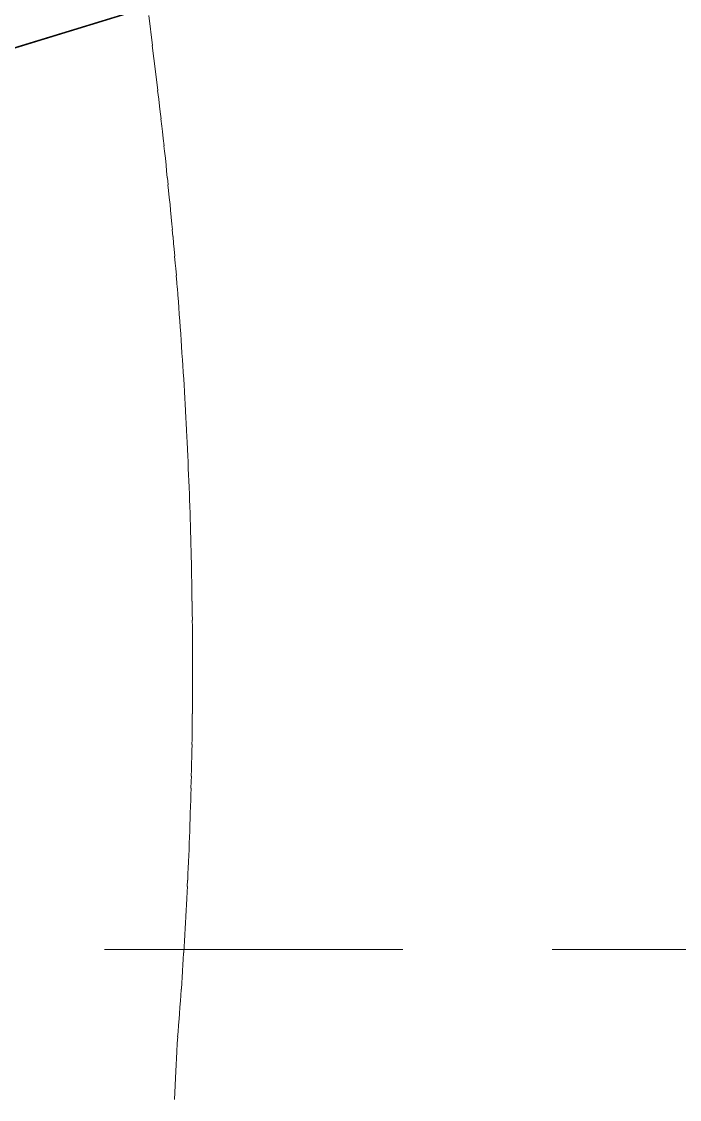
# Model space of a CAD drawing. Header units: feet. Extents: x -406 to 2003, y 7035 to 10885.
# Drawn here: x 765.26 to 793.93, y 9974.66 to 10021.62 of the extents above; entities that cross this region are included whole.
import ezdxf

# ---------------------------------------------------------------- set-up
doc = ezdxf.new("R2010")
doc.units = ezdxf.units.FT
doc.header["$LTSCALE"] = 40
doc.header["$MEASUREMENT"] = 0
doc.linetypes.add('HIDDEN', pattern=[0.375, 0.25, -0.125])
doc.layers.add('1 PROPOSED CONTOURS', color=35, linetype='Continuous', lineweight=0)
for name, color, linetype in [('GRID', 254, 'HIDDEN'), ('lots', 4, 'Continuous'), ('polys', 7, 'Continuous')]:
    doc.layers.add(name, color=color, linetype=linetype)

msp = doc.modelspace()

# ---------------------------------------------------------------- linework, layer by layer
at = {"layer": '1 PROPOSED CONTOURS', "color": 35, "extrusion": (0.99285, 0.119367, 0), "elevation": 1961.574}
msp.add_lwpolyline([(9858.224, 505), (9856.898, 505)], dxfattribs=at)
at = {"layer": '1 PROPOSED CONTOURS', "color": 35, "extrusion": (0.992856, 0.119317, 0), "elevation": 1961.074}
msp.add_lwpolyline([(9856.998, 505), (9855.859, 505)], dxfattribs=at)
at = {"layer": '1 PROPOSED CONTOURS', "color": 35, "extrusion": (0.99287, 0.119204, 0), "elevation": 1959.956}
msp.add_lwpolyline([(9856.082, 505), (9855.256, 505)], dxfattribs=at)
at = {"layer": '1 PROPOSED CONTOURS', "color": 35, "extrusion": (0.992922, 0.118771, 0), "elevation": 1955.651}
msp.add_lwpolyline([(9856.111, 505), (9855.723, 505)], dxfattribs=at)
at = {"layer": '1 PROPOSED CONTOURS', "color": 35, "elevation": 505}
for points in [[(771.237, 10018.235), (771.273, 10017.928)], [(771.371, 10017.069), (771.398, 10016.826)], [(771.556, 10015.357), (771.582, 10015.114)], [(771.668, 10014.26), (771.698, 10013.955)], [(771.698, 10013.955), (771.728, 10013.65)], [(771.808, 10012.798), (771.83, 10012.556)], [(772.218, 10007.718), (772.234, 10007.479)], [(772.327, 10006.037), (772.341, 10005.798)], [(772.389, 10004.96), (772.406, 10004.66)], [(772.464, 10003.525), (772.476, 10003.287)], [(772.476, 10003.287), (772.49, 10002.989)], [(772.49, 10002.989), (772.503, 10002.69)], [(772.56, 10001.323), (772.571, 10001.026)], [(772.571, 10001.026), (772.58, 10000.79)], [(772.58, 10000.79), (772.59, 10000.493)], [(772.59, 10000.493), (772.6, 10000.196)], [(772.632, 9999.133), (772.64, 9998.837)], [(772.64, 9998.837), (772.648, 9998.541)], [(772.677, 9997.187), (772.682, 9996.892)], [(772.682, 9996.892), (772.686, 9996.658)], [(772.704, 9995.249), (772.706, 9995.016)], [(772.706, 9995.016), (772.708, 9994.723)], [(772.712, 9993.612), (772.712, 9993.38)], [(772.711, 9992.797), (772.71, 9992.565)], [(772.711, 9993.088), (772.711, 9992.797)], [(772.71, 9992.565), (772.708, 9992.274)], [(772.705, 9991.751), (772.702, 9991.46)], [(772.696, 9990.939), (772.692, 9990.649)], [(772.688, 9990.358), (772.684, 9990.128)], [(772.692, 9990.649), (772.688, 9990.358)], [(772.674, 9989.549), (772.669, 9989.319)], [(772.613, 9987.13), (772.605, 9986.902)], [(772.621, 9987.418), (772.613, 9987.13)], [(772.596, 9986.615), (772.586, 9986.327)], [(772.577, 9986.099), (772.567, 9985.813)], [(772.567, 9985.813), (772.556, 9985.526)], [(772.556, 9985.526), (772.546, 9985.299)], [(772.512, 9984.5), (772.499, 9984.214)], [(772.486, 9983.929), (772.475, 9983.702)], [(772.434, 9982.906), (772.419, 9982.622)], [(772.419, 9982.622), (772.403, 9982.338)], [(772.391, 9982.112), (772.374, 9981.829)], [(772.374, 9981.829), (772.357, 9981.545)], [(772.184, 9978.954), (772.163, 9978.672)]]:
    msp.add_lwpolyline(points, dxfattribs=at)
at = {"layer": '1 PROPOSED CONTOURS', "color": 35, "extrusion": (0.993387, 0.114814, 0), "elevation": 1916.366}
msp.add_lwpolyline([(9863.127, 505), (9862.881, 505)], dxfattribs=at)
at = {"layer": '1 PROPOSED CONTOURS', "color": 35, "extrusion": (0.993569, 0.11323, 0), "elevation": 1900.644}
msp.add_lwpolyline([(9865.923, 505), (9865.614, 505)], dxfattribs=at)
at = {"layer": '1 PROPOSED CONTOURS', "color": 35, "extrusion": (0.993637, 0.112633, 0), "elevation": 1894.711}
msp.add_lwpolyline([(9866.755, 505), (9866.446, 505)], dxfattribs=at)
at = {"layer": '1 PROPOSED CONTOURS', "color": 35, "extrusion": (0.993995, 0.109423, 0), "elevation": 1862.838}
msp.add_lwpolyline([(9872.268, 505), (9871.96, 505)], dxfattribs=at)
at = {"layer": '1 PROPOSED CONTOURS', "color": 35, "extrusion": (0.994069, 0.108748, 0), "elevation": 1856.137}
msp.add_lwpolyline([(9873.222, 505), (9872.914, 505)], dxfattribs=at)
at = {"layer": '1 PROPOSED CONTOURS', "color": 35, "extrusion": (0.994244, 0.107142, 0), "elevation": 1840.18}
msp.add_lwpolyline([(9875.9, 505), (9875.656, 505)], dxfattribs=at)
at = {"layer": '1 PROPOSED CONTOURS', "color": 35, "extrusion": (0.994416, 0.105534, 0), "elevation": 1824.21}
msp.add_lwpolyline([(9878.618, 505), (9878.31, 505)], dxfattribs=at)
at = {"layer": '1 PROPOSED CONTOURS', "color": 35, "extrusion": (0.994487, 0.104858, 0), "elevation": 1817.497}
msp.add_lwpolyline([(9879.547, 505), (9879.24, 505)], dxfattribs=at)
at = {"layer": '1 PROPOSED CONTOURS', "color": 35, "extrusion": (0.994821, 0.10164, 0), "elevation": 1785.518}
msp.add_lwpolyline([(9884.825, 505), (9884.518, 505)], dxfattribs=at)
at = {"layer": '1 PROPOSED CONTOURS', "color": 35, "extrusion": (0.99489, 0.100963, 0), "elevation": 1778.794}
msp.add_lwpolyline([(9885.73, 505), (9885.423, 505)], dxfattribs=at)
at = {"layer": '1 PROPOSED CONTOURS', "color": 35, "extrusion": (0.995052, 0.099352, 0), "elevation": 1762.784}
msp.add_lwpolyline([(9888.291, 505), (9888.047, 505)], dxfattribs=at)
at = {"layer": '1 PROPOSED CONTOURS', "color": 35, "extrusion": (0.995434, 0.095448, 0), "elevation": 1723.99}
msp.add_lwpolyline([(9894.271, 505), (9894.028, 505)], dxfattribs=at)
at = {"layer": '1 PROPOSED CONTOURS', "color": 35, "extrusion": (0.995588, 0.093834, 0), "elevation": 1707.942}
msp.add_lwpolyline([(9896.811, 505), (9896.505, 505)], dxfattribs=at)
at = {"layer": '1 PROPOSED CONTOURS', "color": 35, "extrusion": (0.995652, 0.093155, 0), "elevation": 1701.196}
msp.add_lwpolyline([(9897.667, 505), (9897.361, 505)], dxfattribs=at)
at = {"layer": '1 PROPOSED CONTOURS', "color": 35, "extrusion": (0.995949, 0.089923, 0), "elevation": 1669.059}
msp.add_lwpolyline([(9902.588, 505), (9902.283, 505)], dxfattribs=at)
at = {"layer": '1 PROPOSED CONTOURS', "color": 35, "extrusion": (0.99601, 0.089243, 0), "elevation": 1662.303}
msp.add_lwpolyline([(9903.419, 505), (9903.114, 505)], dxfattribs=at)
at = {"layer": '1 PROPOSED CONTOURS', "color": 35, "extrusion": (0.996154, 0.087625, 0), "elevation": 1646.215}
msp.add_lwpolyline([(9905.801, 505), (9905.558, 505)], dxfattribs=at)
at = {"layer": '1 PROPOSED CONTOURS', "color": 35, "extrusion": (0.996295, 0.086006, 0), "elevation": 1630.115}
msp.add_lwpolyline([(9908.221, 505), (9907.916, 505)], dxfattribs=at)
at = {"layer": '1 PROPOSED CONTOURS', "color": 35, "extrusion": (0.996353, 0.085326, 0), "elevation": 1623.347}
msp.add_lwpolyline([(9909.027, 505), (9908.722, 505)], dxfattribs=at)
at = {"layer": '1 PROPOSED CONTOURS', "color": 35, "extrusion": (0.996491, 0.083706, 0), "elevation": 1607.234}
msp.add_lwpolyline([(9911.349, 505), (9911.107, 505)], dxfattribs=at)
at = {"layer": '1 PROPOSED CONTOURS', "color": 35, "extrusion": (0.996625, 0.082084, 0), "elevation": 1591.108}
msp.add_lwpolyline([(9913.708, 505), (9913.404, 505)], dxfattribs=at)
at = {"layer": '1 PROPOSED CONTOURS', "color": 35, "extrusion": (0.996681, 0.081403, 0), "elevation": 1584.33}
msp.add_lwpolyline([(9914.489, 505), (9914.185, 505)], dxfattribs=at)
at = {"layer": '1 PROPOSED CONTOURS', "color": 35, "extrusion": (0.996812, 0.079781, 0), "elevation": 1568.191}
msp.add_lwpolyline([(9916.751, 505), (9916.51, 505)], dxfattribs=at)
at = {"layer": '1 PROPOSED CONTOURS', "color": 35, "extrusion": (0.996941, 0.078157, 0), "elevation": 1552.04}
msp.add_lwpolyline([(9919.05, 505), (9918.747, 505)], dxfattribs=at)
at = {"layer": '1 PROPOSED CONTOURS', "color": 35, "extrusion": (0.996994, 0.077475, 0), "elevation": 1545.252}
msp.add_lwpolyline([(9919.806, 505), (9919.503, 505)], dxfattribs=at)
at = {"layer": '1 PROPOSED CONTOURS', "color": 35, "extrusion": (0.997119, 0.07585, 0), "elevation": 1529.088}
msp.add_lwpolyline([(9922.007, 505), (9921.766, 505)], dxfattribs=at)
at = {"layer": '1 PROPOSED CONTOURS', "color": 35, "extrusion": (0.997242, 0.074225, 0), "elevation": 1512.912}
msp.add_lwpolyline([(9924.246, 505), (9923.943, 505)], dxfattribs=at)
at = {"layer": '1 PROPOSED CONTOURS', "color": 35, "extrusion": (0.997292, 0.073542, 0), "elevation": 1506.113}
msp.add_lwpolyline([(9924.977, 505), (9924.674, 505)], dxfattribs=at)
at = {"layer": '1 PROPOSED CONTOURS', "color": 35, "extrusion": (0.997411, 0.071915, 0), "elevation": 1489.924}
msp.add_lwpolyline([(9927.117, 505), (9926.877, 505)], dxfattribs=at)
at = {"layer": '1 PROPOSED CONTOURS', "color": 35, "extrusion": (0.997527, 0.070287, 0), "elevation": 1473.723}
msp.add_lwpolyline([(9929.295, 505), (9928.993, 505)], dxfattribs=at)
at = {"layer": '1 PROPOSED CONTOURS', "color": 35, "extrusion": (0.997575, 0.069603, 0), "elevation": 1466.913}
msp.add_lwpolyline([(9930.001, 505), (9929.699, 505)], dxfattribs=at)
at = {"layer": '1 PROPOSED CONTOURS', "color": 35, "extrusion": (0.997797, 0.066345, 0), "elevation": 1434.474}
msp.add_lwpolyline([(9934.197, 505), (9933.895, 505)], dxfattribs=at)
at = {"layer": '1 PROPOSED CONTOURS', "color": 35, "extrusion": (0.997842, 0.06566, 0), "elevation": 1427.654}
msp.add_lwpolyline([(9934.877, 505), (9934.576, 505)], dxfattribs=at)
at = {"layer": '1 PROPOSED CONTOURS', "color": 35, "extrusion": (0.997948, 0.064029, 0), "elevation": 1411.416}
msp.add_lwpolyline([(9936.896, 505), (9936.656, 505)], dxfattribs=at)
at = {"layer": '1 PROPOSED CONTOURS', "color": 35, "extrusion": (0.998051, 0.062397, 0), "elevation": 1395.166}
msp.add_lwpolyline([(9938.951, 505), (9938.649, 505)], dxfattribs=at)
at = {"layer": '1 PROPOSED CONTOURS', "color": 35, "extrusion": (0.998094, 0.061711, 0), "elevation": 1388.336}
msp.add_lwpolyline([(9939.606, 505), (9939.305, 505)], dxfattribs=at)
at = {"layer": '1 PROPOSED CONTOURS', "color": 35, "extrusion": (0.998291, 0.058444, 0), "elevation": 1355.8}
msp.add_lwpolyline([(9943.556, 505), (9943.256, 505)], dxfattribs=at)
at = {"layer": '1 PROPOSED CONTOURS', "color": 35, "extrusion": (0.998331, 0.057757, 0), "elevation": 1348.96}
msp.add_lwpolyline([(9944.186, 505), (9943.885, 505)], dxfattribs=at)
at = {"layer": '1 PROPOSED CONTOURS', "color": 35, "extrusion": (0.998424, 0.056122, 0), "elevation": 1332.673}
msp.add_lwpolyline([(9946.081, 505), (9945.842, 505)], dxfattribs=at)
at = {"layer": '1 PROPOSED CONTOURS', "color": 35, "extrusion": (0.998552, 0.053799, 0), "elevation": 1309.525}
msp.add_lwpolyline([(9948.617, 505), (9948.317, 505)], dxfattribs=at)
at = {"layer": '1 PROPOSED CONTOURS', "color": 35, "extrusion": (0.998639, 0.052162, 0), "elevation": 1293.215}
msp.add_lwpolyline([(9950.45, 505), (9950.212, 505)], dxfattribs=at)
at = {"layer": '1 PROPOSED CONTOURS', "color": 35, "extrusion": (0.998723, 0.050524, 0), "elevation": 1276.893}
msp.add_lwpolyline([(9952.32, 505), (9952.02, 505)], dxfattribs=at)
at = {"layer": '1 PROPOSED CONTOURS', "color": 35, "extrusion": (0.998757, 0.049835, 0), "elevation": 1270.033}
msp.add_lwpolyline([(9952.898, 505), (9952.599, 505)], dxfattribs=at)
at = {"layer": '1 PROPOSED CONTOURS', "color": 35, "extrusion": (0.999022, 0.044226, 0), "elevation": 1214.126}
msp.add_lwpolyline([(9958.738, 505), (9958.501, 505)], dxfattribs=at)
at = {"layer": '1 PROPOSED CONTOURS', "color": 35, "extrusion": (0.999093, 0.042584, 0), "elevation": 1197.757}
msp.add_lwpolyline([(9960.483, 505), (9960.185, 505)], dxfattribs=at)
at = {"layer": '1 PROPOSED CONTOURS', "color": 35, "extrusion": (0.999122, 0.041894, 0), "elevation": 1190.878}
msp.add_lwpolyline([(9961.01, 505), (9960.712, 505)], dxfattribs=at)
at = {"layer": '1 PROPOSED CONTOURS', "color": 35, "extrusion": (0.99919, 0.040251, 0), "elevation": 1174.497}
msp.add_lwpolyline([(9962.656, 505), (9962.42, 505)], dxfattribs=at)
at = {"layer": '1 PROPOSED CONTOURS', "color": 35, "extrusion": (0.999254, 0.038607, 0), "elevation": 1158.105}
msp.add_lwpolyline([(9964.338, 505), (9964.041, 505)], dxfattribs=at)
at = {"layer": '1 PROPOSED CONTOURS', "color": 35, "extrusion": (0.999479, 0.032287, 0), "elevation": 1095.073}
msp.add_lwpolyline([(9970.038, 505), (9969.802, 505)], dxfattribs=at)
at = {"layer": '1 PROPOSED CONTOURS', "color": 35, "extrusion": (0.999531, 0.030639, 0), "elevation": 1078.636}
msp.add_lwpolyline([(9971.593, 505), (9971.297, 505)], dxfattribs=at)
at = {"layer": '1 PROPOSED CONTOURS', "color": 35, "extrusion": (0.999551, 0.029947, 0), "elevation": 1071.728}
msp.add_lwpolyline([(9972.042, 505), (9971.745, 505)], dxfattribs=at)
at = {"layer": '1 PROPOSED CONTOURS', "color": 35, "extrusion": (0.9996, 0.028298, 0), "elevation": 1055.279}
msp.add_lwpolyline([(9973.5, 505), (9973.264, 505)], dxfattribs=at)
at = {"layer": '1 PROPOSED CONTOURS', "color": 35, "extrusion": (0.999705, 0.024305, 0), "elevation": 1015.431}
msp.add_lwpolyline([(9976.808, 505), (9976.574, 505)], dxfattribs=at)
at = {"layer": '1 PROPOSED CONTOURS', "color": 35, "extrusion": (0.999743, 0.022653, 0), "elevation": 998.949}
msp.add_lwpolyline([(9978.237, 505), (9977.942, 505)], dxfattribs=at)
at = {"layer": '1 PROPOSED CONTOURS', "color": 35, "extrusion": (0.999759, 0.021959, 0), "elevation": 992.022}
msp.add_lwpolyline([(9978.633, 505), (9978.338, 505)], dxfattribs=at)
at = {"layer": '1 PROPOSED CONTOURS', "color": 35, "extrusion": (0.999794, 0.020307, 0), "elevation": 975.529}
msp.add_lwpolyline([(9979.964, 505), (9979.729, 505)], dxfattribs=at)
at = {"layer": '1 PROPOSED CONTOURS', "color": 35, "extrusion": (0.999826, 0.018654, 0), "elevation": 959.026}
msp.add_lwpolyline([(9981.329, 505), (9981.034, 505)], dxfattribs=at)
at = {"layer": '1 PROPOSED CONTOURS', "color": 35, "extrusion": (0.999893, 0.01465, 0), "elevation": 919.05}
msp.add_lwpolyline([(9984.266, 505), (9983.971, 505)], dxfattribs=at)
at = {"layer": '1 PROPOSED CONTOURS', "color": 35, "extrusion": (0.999903, 0.013954, 0), "elevation": 912.105}
msp.add_lwpolyline([(9984.608, 505), (9984.314, 505)], dxfattribs=at)
at = {"layer": '1 PROPOSED CONTOURS', "color": 35, "extrusion": (0.999924, 0.012298, 0), "elevation": 895.569}
msp.add_lwpolyline([(9985.811, 505), (9985.578, 505)], dxfattribs=at)
at = {"layer": '1 PROPOSED CONTOURS', "color": 35, "extrusion": (0.999943, 0.010641, 0), "elevation": 879.022}
msp.add_lwpolyline([(9987.048, 505), (9986.754, 505)], dxfattribs=at)
at = {"layer": '1 PROPOSED CONTOURS', "color": 35, "extrusion": (0.999951, 0.009945, 0), "elevation": 872.068}
msp.add_lwpolyline([(9987.364, 505), (9987.07, 505)], dxfattribs=at)
at = {"layer": '1 PROPOSED CONTOURS', "color": 35, "extrusion": (0.999982, 0.005932, 0), "elevation": 831.98}
msp.add_lwpolyline([(9989.964, 505), (9989.671, 505)], dxfattribs=at)
at = {"layer": '1 PROPOSED CONTOURS', "color": 35, "extrusion": (0.999991, 0.004272, 0), "elevation": 815.401}
msp.add_lwpolyline([(9991.038, 505), (9990.805, 505)], dxfattribs=at)
at = {"layer": '1 PROPOSED CONTOURS', "color": 35, "extrusion": (0.999997, 0.002612, 0), "elevation": 798.812}
msp.add_lwpolyline([(9992.145, 505), (9991.852, 505)], dxfattribs=at)
at = {"layer": '1 PROPOSED CONTOURS', "color": 35, "extrusion": (0.999998, 0.001914, 0), "elevation": 791.841}
msp.add_lwpolyline([(9992.407, 505), (9992.115, 505)], dxfattribs=at)
at = {"layer": '1 PROPOSED CONTOURS', "color": 35, "extrusion": (0.999999, -0.001409, 0), "elevation": 758.632}
msp.add_lwpolyline([(9994.459, 505), (9994.167, 505)], dxfattribs=at)
at = {"layer": '1 PROPOSED CONTOURS', "color": 35, "extrusion": (-0.999981, 0.006133, 0), "elevation": -711.413}
msp.add_lwpolyline([(-9996.824, 505), (-9996.533, 505)], dxfattribs=at)
at = {"layer": '1 PROPOSED CONTOURS', "color": 35, "extrusion": (0.99997, -0.007797, 0), "elevation": 694.773}
msp.add_lwpolyline([(9997.703, 505), (9997.472, 505)], dxfattribs=at)
at = {"layer": '1 PROPOSED CONTOURS', "color": 35, "extrusion": (0.999948, -0.010162, 0), "elevation": 671.126}
msp.add_lwpolyline([(9998.797, 505), (9998.506, 505)], dxfattribs=at)
at = {"layer": '1 PROPOSED CONTOURS', "color": 35, "extrusion": (-0.99993, 0.011828, 0), "elevation": -654.466}
msp.add_lwpolyline([(-9999.61, 505), (-9999.38, 505)], dxfattribs=at)
at = {"layer": '1 PROPOSED CONTOURS', "color": 35, "extrusion": (0.999846, -0.017532, 0), "elevation": 597.421}
msp.add_lwpolyline([(10002.139, 505), (10001.85, 505)], dxfattribs=at)
at = {"layer": '1 PROPOSED CONTOURS', "color": 35, "extrusion": (-0.999834, 0.018233, 0), "elevation": -590.407}
msp.add_lwpolyline([(-10002.266, 505), (-10001.977, 505)], dxfattribs=at)
at = {"layer": '1 PROPOSED CONTOURS', "color": 35, "extrusion": (0.999752, -0.022274, 0), "elevation": 549.976}
msp.add_lwpolyline([(10003.762, 505), (10003.473, 505)], dxfattribs=at)
at = {"layer": '1 PROPOSED CONTOURS', "color": 35, "extrusion": (0.999767, -0.021572, 0), "elevation": 556.998}
msp.add_lwpolyline([(10003.663, 505), (10003.374, 505)], dxfattribs=at)
at = {"layer": '1 PROPOSED CONTOURS', "color": 35, "extrusion": (0.999672, -0.025616, 0), "elevation": 516.53}
msp.add_lwpolyline([(10005.026, 505), (10004.738, 505)], dxfattribs=at)
at = {"layer": '1 PROPOSED CONTOURS', "color": 35, "extrusion": (-0.999713, 0.023945, 0), "elevation": -533.258}
msp.add_lwpolyline([(-10004.378, 505), (-10004.149, 505)], dxfattribs=at)
at = {"layer": '1 PROPOSED CONTOURS', "color": 35, "extrusion": (0.999654, -0.026319, 0), "elevation": 509.5}
msp.add_lwpolyline([(10005.098, 505), (10004.81, 505)], dxfattribs=at)
at = {"layer": '1 PROPOSED CONTOURS', "color": 35, "extrusion": (0.99956, -0.029664, 0), "elevation": 476.015}
msp.add_lwpolyline([(10006.23, 505), (10005.942, 505)], dxfattribs=at)
at = {"layer": '1 PROPOSED CONTOURS', "color": 35, "extrusion": (0.999608, -0.027991, 0), "elevation": 492.762}
msp.add_lwpolyline([(10005.648, 505), (10005.419, 505)], dxfattribs=at)
at = {"layer": '1 PROPOSED CONTOURS', "color": 35, "extrusion": (0.999431, -0.033715, 0), "elevation": 435.455}
msp.add_lwpolyline([(10007.273, 505), (10006.985, 505)], dxfattribs=at)
at = {"layer": '1 PROPOSED CONTOURS', "color": 35, "extrusion": (-0.999348, 0.036094, 0), "elevation": -411.635}
msp.add_lwpolyline([(-10007.706, 505), (-10007.478, 505)], dxfattribs=at)
at = {"layer": '1 PROPOSED CONTOURS', "color": 35, "extrusion": (-0.999125, 0.041828, 0), "elevation": -354.202}
msp.add_lwpolyline([(-10008.874, 505), (-10008.588, 505)], dxfattribs=at)
at = {"layer": '1 PROPOSED CONTOURS', "color": 35, "extrusion": (0.999022, -0.044211, 0), "elevation": 330.33}
msp.add_lwpolyline([(10009.118, 505), (10008.891, 505)], dxfattribs=at)
at = {"layer": '1 PROPOSED CONTOURS', "color": 35, "extrusion": (0.999095, -0.042533, 0), "elevation": 347.141}
msp.add_lwpolyline([(10008.835, 505), (10008.549, 505)], dxfattribs=at)
at = {"layer": '1 PROPOSED CONTOURS', "color": 35, "extrusion": (-0.998914, 0.046595, 0), "elevation": -306.442}
msp.add_lwpolyline([(-10009.365, 505), (-10009.079, 505)], dxfattribs=at)
at = {"layer": '1 PROPOSED CONTOURS', "color": 35, "extrusion": (0.998716, -0.050661, 0), "elevation": 265.7}
msp.add_lwpolyline([(10009.731, 505), (10009.446, 505)], dxfattribs=at)
at = {"layer": '1 PROPOSED CONTOURS', "color": 35, "extrusion": (0.998751, -0.049955, 0), "elevation": 272.776}
msp.add_lwpolyline([(10009.826, 505), (10009.541, 505)], dxfattribs=at)
at = {"layer": '1 PROPOSED CONTOURS', "color": 35, "extrusion": (-0.998629, 0.052342, 0), "elevation": -248.854}
msp.add_lwpolyline([(-10009.879, 505), (-10009.653, 505)], dxfattribs=at)
at = {"layer": '1 PROPOSED CONTOURS', "color": 35, "extrusion": (0.998408, -0.056412, 0), "elevation": 208.053}
msp.add_lwpolyline([(10010.015, 505), (10009.789, 505)], dxfattribs=at)
at = {"layer": '1 PROPOSED CONTOURS', "color": 35, "extrusion": (0.998169, -0.060485, 0), "elevation": 167.212}
msp.add_lwpolyline([(10009.986, 505), (10009.761, 505)], dxfattribs=at)
at = {"layer": '1 PROPOSED CONTOURS', "color": 35, "extrusion": (0.998021, -0.062876, 0), "elevation": 143.226}
msp.add_lwpolyline([(10009.849, 505), (10009.565, 505)], dxfattribs=at)
at = {"layer": '1 PROPOSED CONTOURS', "color": 35, "extrusion": (-0.998066, 0.062169, 0), "elevation": -150.323}
msp.add_lwpolyline([(-10010.028, 505), (-10009.745, 505)], dxfattribs=at)
at = {"layer": '1 PROPOSED CONTOURS', "color": 35, "extrusion": (0.997803, -0.066246, 0), "elevation": 109.425}
msp.add_lwpolyline([(10009.767, 505), (10009.484, 505)], dxfattribs=at)
at = {"layer": '1 PROPOSED CONTOURS', "color": 35, "extrusion": (-0.997914, 0.064561, 0), "elevation": -126.33}
msp.add_lwpolyline([(-10009.793, 505), (-10009.568, 505)], dxfattribs=at)
at = {"layer": '1 PROPOSED CONTOURS', "color": 35, "extrusion": (0.997756, -0.066954, 0), "elevation": 102.321}
msp.add_lwpolyline([(10009.559, 505), (10009.276, 505)], dxfattribs=at)
at = {"layer": '1 PROPOSED CONTOURS', "color": 35, "extrusion": (0.997524, -0.070327, 0), "elevation": 68.487}
msp.add_lwpolyline([(10009.34, 505), (10009.058, 505)], dxfattribs=at)
at = {"layer": '1 PROPOSED CONTOURS', "color": 35, "extrusion": (0.997641, -0.06864, 0), "elevation": 85.408}
msp.add_lwpolyline([(10009.435, 505), (10009.21, 505)], dxfattribs=at)
at = {"layer": '1 PROPOSED CONTOURS', "color": 35, "extrusion": (0.997352, -0.072722, 0), "elevation": 44.448}
msp.add_lwpolyline([(10008.911, 505), (10008.687, 505)], dxfattribs=at)
at = {"layer": '1 PROPOSED CONTOURS', "color": 35, "extrusion": (0.997474, -0.071035, 0), "elevation": 61.377}
msp.add_lwpolyline([(10009.104, 505), (10008.821, 505)], dxfattribs=at)
at = {"layer": '1 PROPOSED CONTOURS', "color": 35, "extrusion": (-0.997175, 0.075119, 0), "elevation": -20.394}
msp.add_lwpolyline([(-10008.483, 505), (-10008.201, 505)], dxfattribs=at)
at = {"layer": '1 PROPOSED CONTOURS', "color": 35, "extrusion": (-0.996914, 0.078496, 0), "elevation": 13.504}
msp.add_lwpolyline([(-10007.989, 505), (-10007.707, 505)], dxfattribs=at)
at = {"layer": '1 PROPOSED CONTOURS', "color": 35, "extrusion": (-0.997046, 0.076807, 0), "elevation": -3.449}
msp.add_lwpolyline([(-10008.221, 505), (-10007.997, 505)], dxfattribs=at)
at = {"layer": '1 PROPOSED CONTOURS', "color": 35, "extrusion": (-0.996474, 0.083901, 0), "elevation": 67.773}
msp.add_lwpolyline([(-10007.487, 505), (-10007.205, 505)], dxfattribs=at)
at = {"layer": '1 PROPOSED CONTOURS', "color": 35, "extrusion": (0.997318, -0.073187, 0), "elevation": 39.778}
msp.add_lwpolyline([(10007.133, 505), (10006.852, 505)], dxfattribs=at)
at = {"layer": '1 PROPOSED CONTOURS', "color": 35, "extrusion": (-0.996225, 0.086809, 0), "elevation": 96.982}
msp.add_lwpolyline([(-10006.965, 505), (-10006.742, 505)], dxfattribs=at)
at = {"layer": '1 PROPOSED CONTOURS', "color": 35, "extrusion": (0.998682, -0.051332, 0), "elevation": 258.879}
msp.add_lwpolyline([(10003.21, 505), (10002.357, 505)], dxfattribs=at)
at = {"layer": '1 PROPOSED CONTOURS', "color": 35, "extrusion": (-0.998557, 0.053699, 0), "elevation": -235.17}
msp.add_lwpolyline([(-10004.167, 505), (-10003.795, 505)], dxfattribs=at)
at = {"layer": '1 PROPOSED CONTOURS', "color": 35, "extrusion": (0.99871, -0.050777, 0), "elevation": 264.438}
msp.add_lwpolyline([(10002.211, 505), (10000.984, 505)], dxfattribs=at)
at = {"layer": 'GRID', "color": 252, "linetype": 'HIDDEN', "lineweight": 0, "ltscale": 1.3}
msp.add_line((-342.624, 9981.183), (1939.967, 9981.183), dxfattribs=at)
at = {"layer": 'lots', "color": 7, "linetype": 'Continuous'}
msp.add_line((389.433, 9905.343), (867.257, 10051.852), dxfattribs=at)
msp.add_line((389.433, 9905.343), (867.257, 10051.852), dxfattribs=at)
at = {"layer": 'polys', "color": 7, "linetype": 'Continuous'}
for points in [[(868.477, 10304.568), (379.447, 9924.568, -0.091017), (389.433, 9905.343), (867.257, 10051.852)], [(867.257, 10051.852), (389.433, 9905.343, -0.32337), (366.798, 9838.827), (871.917, 9839.328), (866.878, 9973.433)]]:
    msp.add_lwpolyline(points, format="xyb", close=True, dxfattribs=at)

doc.saveas('drawing.dxf')
